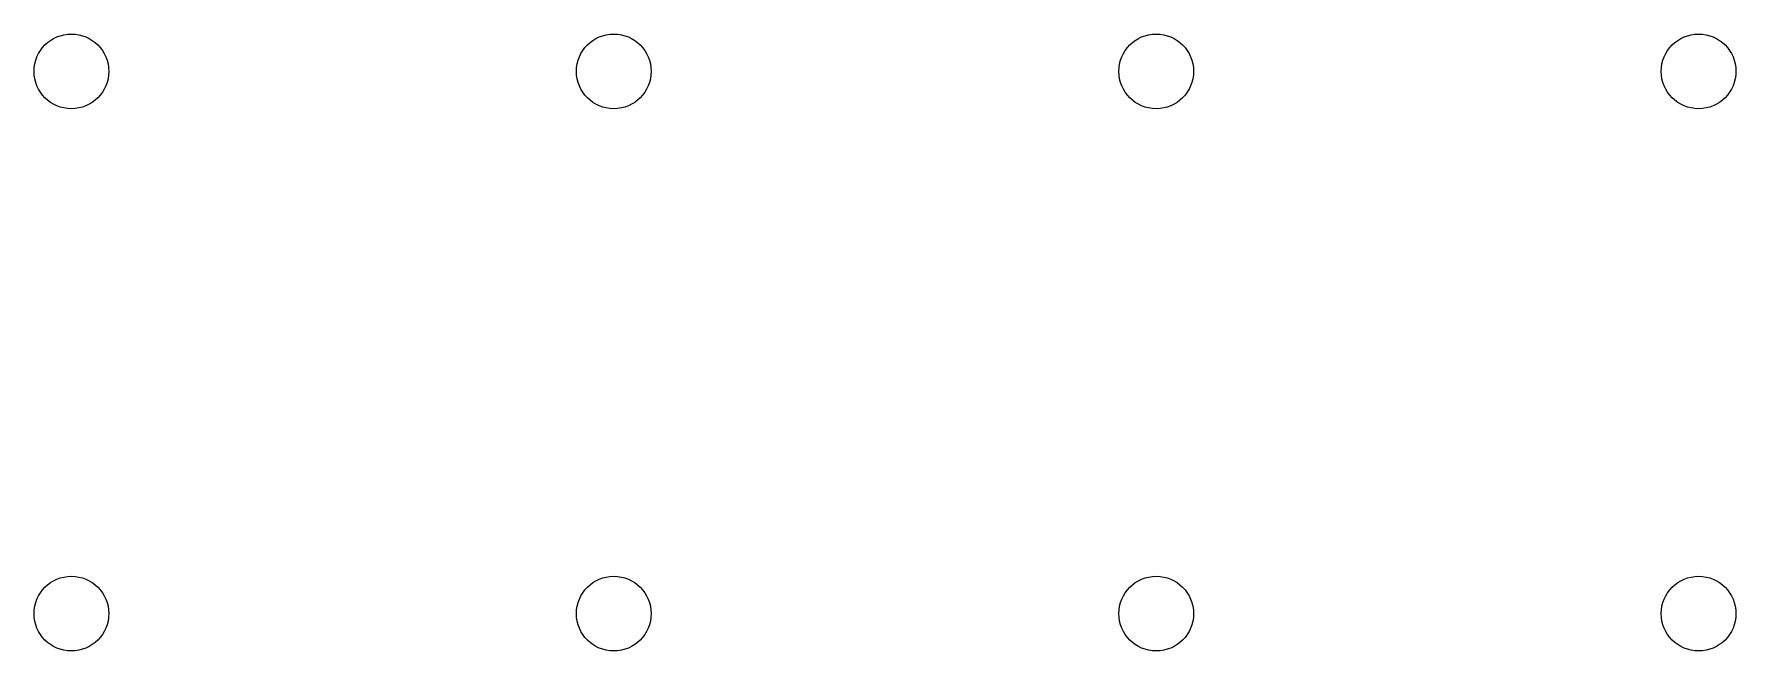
# Model space of a CAD drawing. Extents: x -2.1 to 1.75, y 0.25 to 2.72.
# Drawn here: x -1.1769 to -0.8631, y 0.5281 to 0.6419 of the extents above; entities that cross this region are included whole.
import ezdxf

# ---------------------------------------------------------------- set-up
doc = ezdxf.new("R2010")
doc.units = 0
doc.header["$MEASUREMENT"] = 0
doc.layers.add('BLACK', color=7, linetype='CONTINUOUS')

msp = doc.modelspace()

# ---------------------------------------------------------------- linework, layer by layer
at = {"layer": 'BLACK'}
for centre in [(-1.17, 0.635), (-1.07, 0.635), (-0.97, 0.635), (-0.87, 0.635), (-1.17, 0.535), (-1.07, 0.535), (-0.97, 0.535), (-0.87, 0.535)]:
    msp.add_circle(centre, 0.00689, dxfattribs=at)

doc.saveas('drawing.dxf')
